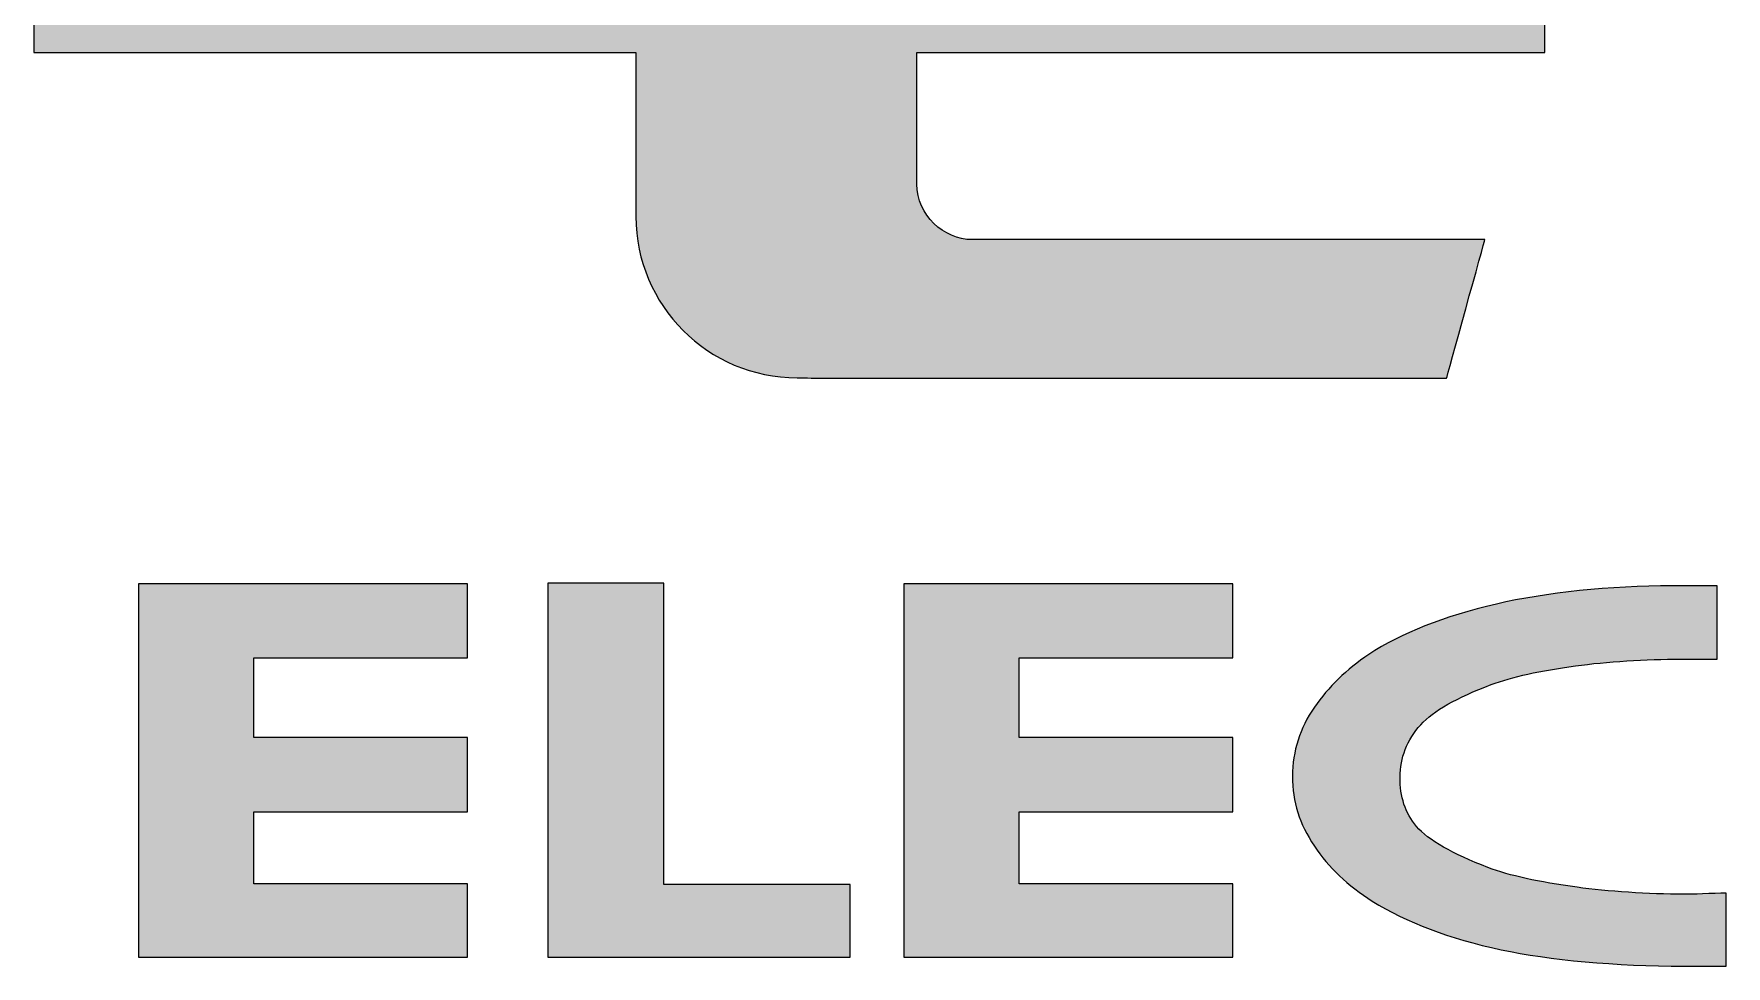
# Model space of a CAD drawing. Header units: millimetres. Extents: x 189 to 1029, y 82 to 676.
# Drawn here: x 970 to 978.25, y 119.86 to 124.4 of the extents above; entities that cross this region are included whole.
import ezdxf
from ezdxf.enums import TextEntityAlignment as Align

# ---------------------------------------------------------------- set-up
doc = ezdxf.new("R2010")
doc.units = ezdxf.units.MM
doc.header["$LTSCALE"] = 2
doc.layers.add('1粗实线', color=7, linetype='Continuous', lineweight=35)
doc.layers.add('5标注层', color=3, linetype='Continuous', lineweight=18)
doc.layers.add('6文本', color=2, linetype='Continuous')
doc.layers.add('图框层', color=7, linetype='Continuous')
doc.styles.add('文字', font='isocp.shx', dxfattribs={"bigfont": 'gbcbig.shx'})

# ---------------------------------------------------------------- blocks, each defined once
blk = doc.blocks.new('LOGO')
at = {"layer": '6文本'}
h = blk.add_hatch(color=2, dxfattribs=at)
h.dxf.hatch_style = 1
edge = h.paths.add_edge_path()
edge.add_spline(control_points=[(-20.662, 17.0658), (-20.6618, 17.4629), (-20.6615, 17.8604), (-20.6615, 17.8624), (-20.6615, 17.8624), (-20.6615, 18.0611), (-20.8158, 18.2236), (-21.0115, 18.236)], knot_values=[0.022727, 0.022727, 0.022727, 0.022727, 0.045455, 0.045455, 0.045455, 0.045455, 0.090909, 0.090909, 0.090909, 0.090909], degree=3, periodic=0)
edge.add_spline(control_points=[(-21.0115, 18.236), (-21.0115, 18.236), (-21.0152, 18.2366), (-21.0215, 18.2366), (-21.0261, 18.2366)], knot_values=[0.090909, 0.090909, 0.090909, 0.090909, 0.090909, 0.136364, 0.136364, 0.136364, 0.136364], degree=3, periodic=0)
edge.add_spline(control_points=[(-21.0261, 18.2366), (-21.0261, 18.2366), (-21.0293, 18.2366), (-21.0335, 18.2372), (-21.0364, 18.2372)], knot_values=[0.136364, 0.136364, 0.136364, 0.136364, 0.136364, 0.181818, 0.181818, 0.181818, 0.181818], degree=3, periodic=0)
edge.add_spline(control_points=[(-21.0384, 18.2372), (-21.0384, 18.2372), (-21.3948, 18.2372), (-22.1934, 18.2372), (-22.1934, 18.2372)], knot_values=[0.227273, 0.227273, 0.227273, 0.227273, 0.227273, 0.272727, 0.272727, 0.272727, 0.272727], degree=3, periodic=0)
edge.add_spline(control_points=[(-22.1934, 18.2372), (-22.1934, 18.2372), (-22.1934, 18.2372), (-22.1934, 18.5881), (-22.1934, 18.5881)], knot_values=[0.272727, 0.272727, 0.272727, 0.272727, 0.272727, 0.318182, 0.318182, 0.318182, 0.318182], degree=3, periodic=0)
edge.add_spline(control_points=[(-22.1934, 18.5881), (-22.1934, 18.5881), (-22.1934, 18.5881), (-22.8809, 18.5881), (-22.8809, 18.5881)], knot_values=[0.318182, 0.318182, 0.318182, 0.318182, 0.318182, 0.363636, 0.363636, 0.363636, 0.363636], degree=3, periodic=0)
edge.add_spline(control_points=[(-22.8809, 18.5881), (-22.8809, 18.5881), (-22.8809, 18.5881), (-22.8809, 18.2372), (-22.8809, 18.2372)], knot_values=[0.363636, 0.363636, 0.363636, 0.363636, 0.363636, 0.409091, 0.409091, 0.409091, 0.409091], degree=3, periodic=0)
edge.add_spline(control_points=[(-22.8809, 18.2372), (-22.8809, 18.2372), (-22.8809, 18.2372), (-24.3469, 18.2372), (-24.3469, 18.2372)], knot_values=[0.409091, 0.409091, 0.409091, 0.409091, 0.409091, 0.454545, 0.454545, 0.454545, 0.454545], degree=3, periodic=0)
edge.add_spline(control_points=[(-24.3469, 18.2372), (-24.3469, 18.2372), (-24.3469, 18.2372), (-24.3469, 16.2722), (-24.3469, 16.2722)], knot_values=[0.454545, 0.454545, 0.454545, 0.454545, 0.454545, 0.5, 0.5, 0.5, 0.5], degree=3, periodic=0)
edge.add_spline(control_points=[(-24.3469, 16.2722), (-24.3469, 16.2722), (-24.3469, 16.2722), (-22.8789, 16.2722), (-22.8789, 16.2722)], knot_values=[0.5, 0.5, 0.5, 0.5, 0.5, 0.545455, 0.545455, 0.545455, 0.545455], degree=3, periodic=0)
edge.add_spline(control_points=[(-22.8789, 16.2722), (-22.8789, 16.2722), (-22.8789, 16.2722), (-22.8789, 15.8725), (-22.8789, 15.8725)], knot_values=[0.545455, 0.545455, 0.545455, 0.545455, 0.545455, 0.590909, 0.590909, 0.590909, 0.590909], degree=3, periodic=0)
edge.add_spline(control_points=[(-22.8789, 15.8718), (-22.8789, 15.8718), (-22.8785, 15.6553), (-22.7027, 15.4793), (-22.4858, 15.4787)], knot_values=[0.636364, 0.636364, 0.636364, 0.636364, 0.636364, 0.681818, 0.681818, 0.681818, 0.681818], degree=3, periodic=0)
edge.add_spline(control_points=[(-22.4858, 15.4787), (-22.4858, 15.4787), (-22.4858, 15.4787), (-22.4347, 15.478), (-22.4347, 15.478)], knot_values=[0.681818, 0.681818, 0.681818, 0.681818, 0.681818, 0.727273, 0.727273, 0.727273, 0.727273], degree=3, periodic=0)
edge.add_spline(control_points=[(-22.4347, 15.478), (-22.4347, 15.478), (-22.4347, 15.478), (-20.9015, 15.478), (-20.9015, 15.478)], knot_values=[0.727273, 0.727273, 0.727273, 0.727273, 0.727273, 0.772727, 0.772727, 0.772727, 0.772727], degree=3, periodic=0)
edge.add_spline(control_points=[(-20.9015, 15.478), (-20.9015, 15.478), (-20.9015, 15.478), (-20.8083, 15.8158), (-20.8083, 15.8158)], knot_values=[0.772727, 0.772727, 0.772727, 0.772727, 0.772727, 0.818182, 0.818182, 0.818182, 0.818182], degree=3, periodic=0)
edge.add_spline(control_points=[(-20.8083, 15.8158), (-20.8083, 15.8158), (-20.8083, 15.8158), (-22.059, 15.8158), (-22.059, 15.8158)], knot_values=[0.818182, 0.818182, 0.818182, 0.818182, 0.818182, 0.863636, 0.863636, 0.863636, 0.863636], degree=3, periodic=0)
edge.add_spline(control_points=[(-22.059, 15.8158), (-22.059, 15.8158), (-22.1275, 15.8158), (-22.1934, 15.8758), (-22.1934, 15.9508), (-22.1934, 15.9508), (-22.1934, 16.0297), (-22.1934, 16.2195), (-22.1934, 16.2722)], knot_values=[0.863636, 0.863636, 0.863636, 0.863636, 0.863636, 0.909091, 0.909091, 0.909091, 0.909091, 0.954545, 0.954545, 0.954545, 0.954545], degree=3, periodic=0)
edge.add_spline(control_points=[(-22.1934, 16.2722), (-22.1934, 16.2722), (-22.1934, 16.2722), (-20.6624, 16.2722), (-20.6624, 16.2722)], knot_values=[0.954545, 0.954545, 0.954545, 0.954545, 0.954545, 1, 1, 1, 1], degree=3, periodic=0)
edge.add_spline(control_points=[(-20.6624, 16.2722), (-20.6624, 16.2722), (-20.6622, 16.6688), (-20.662, 17.0658)], knot_values=[0, 0, 0, 0, 0.022727, 0.022727, 0.022727, 0.022727], degree=3, periodic=0)
edge = h.paths.add_edge_path(flags=16)
edge.add_spline(control_points=[(-22.1934, 17.4377), (-22.1934, 17.4377), (-22.1934, 17.8949), (-22.1934, 17.8949)], knot_values=[0.800002, 0.800002, 0.800002, 0.800002, 0.999998, 0.999998, 0.999998, 0.999998], degree=3, periodic=0)
edge.add_spline(control_points=[(-22.1934, 17.8949), (-22.1934, 17.8949), (-21.2211, 17.8961), (-21.2211, 17.8961)], knot_values=[0.200002, 0.200002, 0.200002, 0.200002, 0.399998, 0.399998, 0.399998, 0.399998], degree=3, periodic=0)
edge.add_spline(control_points=[(-21.2211, 17.8961), (-21.2211, 17.8961), (-21.2211, 17.4377), (-21.2211, 17.4377)], knot_values=[0.400002, 0.400002, 0.400002, 0.400002, 0.599998, 0.599998, 0.599998, 0.599998], degree=3, periodic=0)
edge.add_spline(control_points=[(-21.2211, 17.4377), (-21.2211, 17.4377), (-22.1934, 17.4377), (-22.1934, 17.4377)], knot_values=[0.600002, 0.600002, 0.600002, 0.600002, 0.799998, 0.799998, 0.799998, 0.799998], degree=3, periodic=0)
edge = h.paths.add_edge_path(flags=16)
edge.add_spline(control_points=[(-22.8792, 17.8956), (-22.8792, 17.8955), (-22.8785, 17.437), (-22.8785, 17.437)], knot_values=[0.600002, 0.600002, 0.600002, 0.600002, 0.799998, 0.799998, 0.799998, 0.799998], degree=3, periodic=0)
edge.add_spline(control_points=[(-22.8785, 17.437), (-22.8785, 17.437), (-23.7864, 17.437), (-23.7864, 17.437)], knot_values=[0.800002, 0.800002, 0.800002, 0.800002, 0.999998, 0.999998, 0.999998, 0.999998], degree=3, periodic=0)
edge.add_spline(control_points=[(-23.7864, 17.437), (-23.7864, 17.437), (-23.7864, 17.8955), (-23.7864, 17.8956)], knot_values=[0.200002, 0.200002, 0.200002, 0.200002, 0.399998, 0.399998, 0.399998, 0.399998], degree=3, periodic=0)
edge.add_spline(control_points=[(-23.7864, 17.8956), (-23.7864, 17.8956), (-22.8792, 17.8956), (-22.8792, 17.8956)], knot_values=[0.400002, 0.400002, 0.400002, 0.400002, 0.599998, 0.599998, 0.599998, 0.599998], degree=3, periodic=0)
edge = h.paths.add_edge_path(flags=16)
edge.add_spline(control_points=[(-22.1934, 17.092), (-22.1934, 17.092), (-21.2183, 17.0933), (-21.2183, 17.0933)], knot_values=[0.400002, 0.400002, 0.400002, 0.400002, 0.599998, 0.599998, 0.599998, 0.599998], degree=3, periodic=0)
edge.add_spline(control_points=[(-21.2183, 17.0933), (-21.2183, 17.0933), (-21.2183, 16.6115), (-21.2183, 16.6115)], knot_values=[0.600002, 0.600002, 0.600002, 0.600002, 0.799998, 0.799998, 0.799998, 0.799998], degree=3, periodic=0)
edge.add_spline(control_points=[(-21.2183, 16.6115), (-21.2183, 16.6115), (-22.1934, 16.6115), (-22.1934, 16.6115)], knot_values=[0.800002, 0.800002, 0.800002, 0.800002, 0.999998, 0.999998, 0.999998, 0.999998], degree=3, periodic=0)
edge.add_spline(control_points=[(-22.1934, 16.6115), (-22.1934, 16.6115), (-22.1934, 17.092), (-22.1934, 17.092)], knot_values=[0.200002, 0.200002, 0.200002, 0.200002, 0.399998, 0.399998, 0.399998, 0.399998], degree=3, periodic=0)
edge = h.paths.add_edge_path(flags=16)
edge.add_spline(control_points=[(-22.8792, 17.0933), (-22.8792, 17.0933), (-22.8785, 16.6115), (-22.8785, 16.6115)], knot_values=[0.600002, 0.600002, 0.600002, 0.600002, 0.799998, 0.799998, 0.799998, 0.799998], degree=3, periodic=0)
edge.add_spline(control_points=[(-22.8785, 16.6115), (-22.8785, 16.6115), (-23.7864, 16.6115), (-23.7864, 16.6115)], knot_values=[0.800002, 0.800002, 0.800002, 0.800002, 0.999998, 0.999998, 0.999998, 0.999998], degree=3, periodic=0)
edge.add_spline(control_points=[(-23.7864, 16.6115), (-23.7864, 16.6115), (-23.7864, 17.0927), (-23.7864, 17.0927)], knot_values=[0.200002, 0.200002, 0.200002, 0.200002, 0.399998, 0.399998, 0.399998, 0.399998], degree=3, periodic=0)
edge.add_spline(control_points=[(-23.7864, 17.0927), (-23.7864, 17.0927), (-22.8792, 17.0933), (-22.8792, 17.0933)], knot_values=[0.400002, 0.400002, 0.400002, 0.400002, 0.599998, 0.599998, 0.599998, 0.599998], degree=3, periodic=0)
h = blk.add_hatch(color=2, dxfattribs=at)
h.dxf.hatch_style = 1
edge = h.paths.add_edge_path()
edge.add_spline(control_points=[(-24.0916, 14.9764), (-24.0916, 14.9764), (-24.0916, 14.9764), (-24.0916, 14.0655), (-24.0916, 14.0655)], knot_values=[0.230769, 0.230769, 0.230769, 0.230769, 0.230769, 0.307692, 0.307692, 0.307692, 0.307692], degree=3, periodic=0)
edge.add_spline(control_points=[(-24.0916, 14.0655), (-24.0916, 14.0655), (-24.0916, 14.0655), (-23.2892, 14.0655), (-23.2892, 14.0655)], knot_values=[0.307692, 0.307692, 0.307692, 0.307692, 0.307692, 0.384615, 0.384615, 0.384615, 0.384615], degree=3, periodic=0)
edge.add_spline(control_points=[(-23.2892, 14.0655), (-23.2892, 14.0655), (-23.2892, 14.0655), (-23.2892, 14.2447), (-23.2892, 14.2447)], knot_values=[0.384615, 0.384615, 0.384615, 0.384615, 0.384615, 0.461538, 0.461538, 0.461538, 0.461538], degree=3, periodic=0)
edge.add_spline(control_points=[(-23.2892, 14.2447), (-23.2892, 14.2447), (-23.2892, 14.2447), (-23.7757, 14.2447), (-23.8104, 14.2447)], knot_values=[0.461538, 0.461538, 0.461538, 0.461538, 0.461538, 0.538462, 0.538462, 0.538462, 0.538462], degree=3, periodic=0)
edge.add_spline(control_points=[(-23.8104, 14.2447), (-23.8104, 14.2447), (-23.8104, 14.2675), (-23.8104, 14.3973), (-23.8104, 14.4201)], knot_values=[0.538462, 0.538462, 0.538462, 0.538462, 0.538462, 0.615385, 0.615385, 0.615385, 0.615385], degree=3, periodic=0)
edge.add_spline(control_points=[(-23.8104, 14.4201), (-23.8104, 14.4201), (-23.7757, 14.4201), (-23.2892, 14.4201), (-23.2892, 14.4201)], knot_values=[0.615385, 0.615385, 0.615385, 0.615385, 0.615385, 0.692308, 0.692308, 0.692308, 0.692308], degree=3, periodic=0)
edge.add_spline(control_points=[(-23.2892, 14.4201), (-23.2892, 14.4201), (-23.2892, 14.4201), (-23.2892, 14.6013), (-23.2892, 14.6013)], knot_values=[0.692308, 0.692308, 0.692308, 0.692308, 0.692308, 0.769231, 0.769231, 0.769231, 0.769231], degree=3, periodic=0)
edge.add_spline(control_points=[(-23.2892, 14.6013), (-23.2892, 14.6013), (-23.2892, 14.6013), (-23.7757, 14.6013), (-23.8104, 14.6013)], knot_values=[0.769231, 0.769231, 0.769231, 0.769231, 0.769231, 0.846154, 0.846154, 0.846154, 0.846154], degree=3, periodic=0)
edge.add_spline(control_points=[(-23.8104, 14.6013), (-23.8104, 14.6013), (-23.8104, 14.6242), (-23.8104, 14.7728), (-23.8104, 14.7957)], knot_values=[0.846154, 0.846154, 0.846154, 0.846154, 0.846154, 0.923077, 0.923077, 0.923077, 0.923077], degree=3, periodic=0)
edge.add_spline(control_points=[(-23.8104, 14.7957), (-23.8104, 14.7957), (-23.7757, 14.7957), (-23.2892, 14.7957), (-23.2892, 14.7957)], knot_values=[0.923077, 0.923077, 0.923077, 0.923077, 0.923077, 1, 1, 1, 1], degree=3, periodic=0)
edge.add_spline(control_points=[(-23.2892, 14.7957), (-23.2892, 14.7957), (-23.2892, 14.9764), (-23.2892, 14.9764)], knot_values=[0, 0, 0, 0, 0.076923, 0.076923, 0.076923, 0.076923], degree=3, periodic=0)
edge.add_spline(control_points=[(-23.2892, 14.9764), (-23.2892, 14.9764), (-23.2892, 14.9764), (-23.3081, 14.9764), (-23.3081, 14.9764)], knot_values=[0.076923, 0.076923, 0.076923, 0.076923, 0.076923, 0.153846, 0.153846, 0.153846, 0.153846], degree=3, periodic=0)
edge.add_spline(control_points=[(-23.3081, 14.9764), (-23.3081, 14.9764), (-23.3081, 14.9764), (-24.0916, 14.9764), (-24.0916, 14.9764)], knot_values=[0.153846, 0.153846, 0.153846, 0.153846, 0.153846, 0.230769, 0.230769, 0.230769, 0.230769], degree=3, periodic=0)
h = blk.add_hatch(color=2, dxfattribs=at)
h.dxf.hatch_style = 1
edge = h.paths.add_edge_path()
edge.add_spline(control_points=[(-23.0933, 14.0655), (-23.0933, 14.0655), (-23.0933, 14.0655), (-22.3564, 14.0655), (-22.3564, 14.0655)], knot_values=[0.571429, 0.571429, 0.571429, 0.571429, 0.571429, 0.714286, 0.714286, 0.714286, 0.714286], degree=3, periodic=0)
edge.add_spline(control_points=[(-22.3564, 14.0655), (-22.3564, 14.0655), (-22.3564, 14.0655), (-22.3564, 14.2428), (-22.3564, 14.2428)], knot_values=[0.714286, 0.714286, 0.714286, 0.714286, 0.714286, 0.857143, 0.857143, 0.857143, 0.857143], degree=3, periodic=0)
edge.add_spline(control_points=[(-22.3564, 14.2428), (-22.3564, 14.2428), (-22.3564, 14.2428), (-22.777, 14.2428), (-22.8108, 14.2428)], knot_values=[0.857143, 0.857143, 0.857143, 0.857143, 0.857143, 1, 1, 1, 1], degree=3, periodic=0)
edge.add_spline(control_points=[(-22.8108, 14.2428), (-22.8108, 14.2702), (-22.8108, 14.9778), (-22.8108, 14.9778)], knot_values=[0, 0, 0, 0, 0.142857, 0.142857, 0.142857, 0.142857], degree=3, periodic=0)
edge.add_spline(control_points=[(-22.8108, 14.9778), (-22.8108, 14.9778), (-22.8108, 14.9778), (-22.8289, 14.9778), (-22.8289, 14.9778)], knot_values=[0.142857, 0.142857, 0.142857, 0.142857, 0.142857, 0.285714, 0.285714, 0.285714, 0.285714], degree=3, periodic=0)
edge.add_spline(control_points=[(-22.8289, 14.9778), (-22.8289, 14.9778), (-22.8289, 14.9778), (-23.0933, 14.9778), (-23.0933, 14.9778)], knot_values=[0.285714, 0.285714, 0.285714, 0.285714, 0.285714, 0.428571, 0.428571, 0.428571, 0.428571], degree=3, periodic=0)
edge.add_spline(control_points=[(-23.0933, 14.9778), (-23.0933, 14.9778), (-23.0933, 14.9778), (-23.0933, 14.0655), (-23.0933, 14.0655)], knot_values=[0.428571, 0.428571, 0.428571, 0.428571, 0.428571, 0.571429, 0.571429, 0.571429, 0.571429], degree=3, periodic=0)
h = blk.add_hatch(color=2, dxfattribs=at)
h.dxf.hatch_style = 1
edge = h.paths.add_edge_path()
edge.add_spline(control_points=[(-22.2253, 14.9764), (-22.2253, 14.9764), (-22.2253, 14.9764), (-22.2253, 14.0655), (-22.2253, 14.0655)], knot_values=[0.230769, 0.230769, 0.230769, 0.230769, 0.230769, 0.307692, 0.307692, 0.307692, 0.307692], degree=3, periodic=0)
edge.add_spline(control_points=[(-22.2253, 14.0655), (-22.2253, 14.0655), (-22.2253, 14.0655), (-21.4232, 14.0655), (-21.4232, 14.0655)], knot_values=[0.307692, 0.307692, 0.307692, 0.307692, 0.307692, 0.384615, 0.384615, 0.384615, 0.384615], degree=3, periodic=0)
edge.add_spline(control_points=[(-21.4232, 14.0655), (-21.4232, 14.0655), (-21.4232, 14.0655), (-21.4232, 14.2447), (-21.4232, 14.2447)], knot_values=[0.384615, 0.384615, 0.384615, 0.384615, 0.384615, 0.461538, 0.461538, 0.461538, 0.461538], degree=3, periodic=0)
edge.add_spline(control_points=[(-21.4232, 14.2447), (-21.4232, 14.2447), (-21.4232, 14.2447), (-21.9097, 14.2447), (-21.944, 14.2447)], knot_values=[0.461538, 0.461538, 0.461538, 0.461538, 0.461538, 0.538462, 0.538462, 0.538462, 0.538462], degree=3, periodic=0)
edge.add_spline(control_points=[(-21.944, 14.2447), (-21.944, 14.2447), (-21.944, 14.2675), (-21.944, 14.3973), (-21.944, 14.4201)], knot_values=[0.538462, 0.538462, 0.538462, 0.538462, 0.538462, 0.615385, 0.615385, 0.615385, 0.615385], degree=3, periodic=0)
edge.add_spline(control_points=[(-21.944, 14.4201), (-21.944, 14.4201), (-21.9097, 14.4201), (-21.4232, 14.4201), (-21.4232, 14.4201)], knot_values=[0.615385, 0.615385, 0.615385, 0.615385, 0.615385, 0.692308, 0.692308, 0.692308, 0.692308], degree=3, periodic=0)
edge.add_spline(control_points=[(-21.4232, 14.4201), (-21.4232, 14.4201), (-21.4232, 14.4201), (-21.4232, 14.6013), (-21.4232, 14.6013)], knot_values=[0.692308, 0.692308, 0.692308, 0.692308, 0.692308, 0.769231, 0.769231, 0.769231, 0.769231], degree=3, periodic=0)
edge.add_spline(control_points=[(-21.4232, 14.6013), (-21.4232, 14.6013), (-21.4232, 14.6013), (-21.9097, 14.6013), (-21.944, 14.6013)], knot_values=[0.769231, 0.769231, 0.769231, 0.769231, 0.769231, 0.846154, 0.846154, 0.846154, 0.846154], degree=3, periodic=0)
edge.add_spline(control_points=[(-21.944, 14.6013), (-21.944, 14.6013), (-21.944, 14.6242), (-21.944, 14.7728), (-21.944, 14.7957)], knot_values=[0.846154, 0.846154, 0.846154, 0.846154, 0.846154, 0.923077, 0.923077, 0.923077, 0.923077], degree=3, periodic=0)
edge.add_spline(control_points=[(-21.944, 14.7957), (-21.944, 14.7957), (-21.9097, 14.7957), (-21.4232, 14.7957), (-21.4232, 14.7957)], knot_values=[0.923077, 0.923077, 0.923077, 0.923077, 0.923077, 1, 1, 1, 1], degree=3, periodic=0)
edge.add_spline(control_points=[(-21.4232, 14.7957), (-21.4232, 14.7957), (-21.4232, 14.9764), (-21.4232, 14.9764)], knot_values=[0, 0, 0, 0, 0.076923, 0.076923, 0.076923, 0.076923], degree=3, periodic=0)
edge.add_spline(control_points=[(-21.4232, 14.9764), (-21.4232, 14.9764), (-21.4232, 14.9764), (-21.4418, 14.9764), (-21.4418, 14.9764)], knot_values=[0.076923, 0.076923, 0.076923, 0.076923, 0.076923, 0.153846, 0.153846, 0.153846, 0.153846], degree=3, periodic=0)
edge.add_spline(control_points=[(-21.4418, 14.9764), (-21.4418, 14.9764), (-21.4418, 14.9764), (-22.2253, 14.9764), (-22.2253, 14.9764)], knot_values=[0.153846, 0.153846, 0.153846, 0.153846, 0.153846, 0.230769, 0.230769, 0.230769, 0.230769], degree=3, periodic=0)
h = blk.add_hatch(color=2, dxfattribs=at)
h.dxf.hatch_style = 1
edge = h.paths.add_edge_path()
edge.add_spline(control_points=[(-21.0152, 14.5048), (-21.0152, 14.5048), (-21.0152, 14.5519), (-20.9981, 14.5956), (-20.9646, 14.6327)], knot_values=[0.208333, 0.208333, 0.208333, 0.208333, 0.208333, 0.25, 0.25, 0.25, 0.25], degree=3, periodic=0)
edge.add_spline(control_points=[(-20.9646, 14.6327), (-20.9646, 14.6327), (-20.9337, 14.6667), (-20.8776, 14.6987), (-20.7927, 14.7306)], knot_values=[0.25, 0.25, 0.25, 0.25, 0.25, 0.291667, 0.291667, 0.291667, 0.291667], degree=3, periodic=0)
edge.add_spline(control_points=[(-20.7927, 14.7306), (-20.7927, 14.7306), (-20.7424, 14.7496), (-20.673, 14.7644), (-20.5874, 14.7762)], knot_values=[0.291667, 0.291667, 0.291667, 0.291667, 0.291667, 0.333333, 0.333333, 0.333333, 0.333333], degree=3, periodic=0)
edge.add_spline(control_points=[(-20.5874, 14.7762), (-20.5874, 14.7762), (-20.5122, 14.7867), (-20.4141, 14.7925), (-20.3316, 14.7925)], knot_values=[0.333333, 0.333333, 0.333333, 0.333333, 0.333333, 0.375, 0.375, 0.375, 0.375], degree=3, periodic=0)
edge.add_spline(control_points=[(-20.3316, 14.7925), (-20.3316, 14.7925), (-20.3316, 14.7925), (-20.2418, 14.7925), (-20.2418, 14.7925)], knot_values=[0.375, 0.375, 0.375, 0.375, 0.375, 0.416667, 0.416667, 0.416667, 0.416667], degree=3, periodic=0)
edge.add_spline(control_points=[(-20.2418, 14.7925), (-20.2418, 14.7925), (-20.2418, 14.7925), (-20.2422, 14.9713), (-20.2422, 14.9713)], knot_values=[0.416667, 0.416667, 0.416667, 0.416667, 0.416667, 0.458333, 0.458333, 0.458333, 0.458333], degree=3, periodic=0)
edge.add_spline(control_points=[(-20.2422, 14.9713), (-20.2422, 14.9713), (-20.2422, 14.9713), (-20.2994, 14.9713), (-20.2994, 14.9713)], knot_values=[0.458333, 0.458333, 0.458333, 0.458333, 0.458333, 0.5, 0.5, 0.5, 0.5], degree=3, periodic=0)
edge.add_spline(control_points=[(-20.2994, 14.9713), (-20.2994, 14.9713), (-20.2994, 14.9713), (-20.3514, 14.9713), (-20.3514, 14.9713)], knot_values=[0.5, 0.5, 0.5, 0.5, 0.5, 0.541667, 0.541667, 0.541667, 0.541667], degree=3, periodic=0)
edge.add_spline(control_points=[(-20.3514, 14.9713), (-20.3514, 14.9713), (-20.5032, 14.9713), (-20.6591, 14.955), (-20.7803, 14.9269)], knot_values=[0.541667, 0.541667, 0.541667, 0.541667, 0.541667, 0.583333, 0.583333, 0.583333, 0.583333], degree=3, periodic=0)
edge.add_spline(control_points=[(-20.7803, 14.9269), (-20.7803, 14.9269), (-20.9086, 14.8968), (-21.0129, 14.8558), (-21.0913, 14.8042)], knot_values=[0.583333, 0.583333, 0.583333, 0.583333, 0.583333, 0.625, 0.625, 0.625, 0.625], degree=3, periodic=0)
edge.add_spline(control_points=[(-21.0913, 14.8042), (-21.0913, 14.8042), (-21.1457, 14.7677), (-21.1902, 14.7247), (-21.224, 14.6751)], knot_values=[0.625, 0.625, 0.625, 0.625, 0.625, 0.666667, 0.666667, 0.666667, 0.666667], degree=3, periodic=0)
edge.add_spline(control_points=[(-21.224, 14.6751), (-21.224, 14.6751), (-21.2595, 14.6242), (-21.2773, 14.5681), (-21.2773, 14.5076), (-21.2773, 14.5076), (-21.2773, 14.443), (-21.2615, 14.3921), (-21.224, 14.3366)], knot_values=[0.666667, 0.666667, 0.666667, 0.666667, 0.666667, 0.708333, 0.708333, 0.708333, 0.708333, 0.75, 0.75, 0.75, 0.75], degree=3, periodic=0)
edge.add_spline(control_points=[(-21.224, 14.3366), (-21.224, 14.3366), (-21.1897, 14.2851), (-21.1423, 14.2401), (-21.083, 14.2024)], knot_values=[0.75, 0.75, 0.75, 0.75, 0.75, 0.791667, 0.791667, 0.791667, 0.791667], degree=3, periodic=0)
edge.add_spline(control_points=[(-21.083, 14.2024), (-21.083, 14.2024), (-20.9997, 14.1508), (-20.895, 14.111), (-20.7684, 14.0837)], knot_values=[0.791667, 0.791667, 0.791667, 0.791667, 0.791667, 0.833333, 0.833333, 0.833333, 0.833333], degree=3, periodic=0)
edge.add_spline(control_points=[(-20.7684, 14.0837), (-20.7684, 14.0837), (-20.6509, 14.0589), (-20.4884, 14.0438), (-20.3234, 14.0438)], knot_values=[0.833333, 0.833333, 0.833333, 0.833333, 0.833333, 0.875, 0.875, 0.875, 0.875], degree=3, periodic=0)
edge.add_spline(control_points=[(-20.3234, 14.0438), (-20.3234, 14.0438), (-20.3234, 14.0438), (-20.2199, 14.0438), (-20.2199, 14.0438)], knot_values=[0.875, 0.875, 0.875, 0.875, 0.875, 0.916667, 0.916667, 0.916667, 0.916667], degree=3, periodic=0)
edge.add_spline(control_points=[(-20.2199, 14.0438), (-20.2199, 14.0438), (-20.2199, 14.0438), (-20.2199, 14.222), (-20.2199, 14.222)], knot_values=[0.916667, 0.916667, 0.916667, 0.916667, 0.916667, 0.958333, 0.958333, 0.958333, 0.958333], degree=3, periodic=0)
edge.add_spline(control_points=[(-20.2199, 14.222), (-20.2199, 14.222), (-20.2199, 14.222), (-20.304, 14.2193), (-20.304, 14.2193)], knot_values=[0.958333, 0.958333, 0.958333, 0.958333, 0.958333, 1, 1, 1, 1], degree=3, periodic=0)
edge.add_spline(control_points=[(-20.304, 14.2193), (-20.304, 14.2193), (-20.3226, 14.2193), (-20.3226, 14.2193)], knot_values=[0, 0, 0, 0, 0.041667, 0.041667, 0.041667, 0.041667], degree=3, periodic=0)
edge.add_spline(control_points=[(-20.3226, 14.2193), (-20.3226, 14.2193), (-20.4093, 14.2193), (-20.5098, 14.2259), (-20.5831, 14.2362)], knot_values=[0.041667, 0.041667, 0.041667, 0.041667, 0.041667, 0.083333, 0.083333, 0.083333, 0.083333], degree=3, periodic=0)
edge.add_spline(control_points=[(-20.5831, 14.2362), (-20.5831, 14.2362), (-20.6785, 14.2492), (-20.7469, 14.2642), (-20.801, 14.2844)], knot_values=[0.083333, 0.083333, 0.083333, 0.083333, 0.083333, 0.125, 0.125, 0.125, 0.125], degree=3, periodic=0)
edge.add_spline(control_points=[(-20.801, 14.2844), (-20.801, 14.2844), (-20.8867, 14.3172), (-20.9465, 14.3517), (-20.975, 14.3842)], knot_values=[0.125, 0.125, 0.125, 0.125, 0.125, 0.166667, 0.166667, 0.166667, 0.166667], degree=3, periodic=0)
edge.add_spline(control_points=[(-20.975, 14.3842), (-20.975, 14.3842), (-21.0029, 14.4189), (-21.0152, 14.456), (-21.0152, 14.5048)], knot_values=[0.166667, 0.166667, 0.166667, 0.166667, 0.166667, 0.208333, 0.208333, 0.208333, 0.208333], degree=3, periodic=0)
at = {"layer": '6文本', "color": 250}
for points, knots in [([(-24.3469, 18.2372), (-24.3469, 18.2372), (-24.3469, 18.2372), (-24.3469, 16.2722), (-24.3469, 16.2722)], [0.45454545, 0.45454545, 0.45454545, 0.45454545, 0.45454546, 0.5, 0.5, 0.5, 0.5]), ([(-20.6624, 16.2722), (-20.6624, 16.2722), (-20.6615, 17.8585), (-20.6615, 17.8624), (-20.6615, 17.8624), (-20.6615, 18.0611), (-20.8158, 18.2236), (-21.0115, 18.236)], [0, 0, 0, 0, 0.04545455, 0.04545455, 0.04545455, 0.04545456, 0.09090909, 0.09090909, 0.09090909, 0.09090909]), ([(-24.3469, 16.2722), (-24.3469, 16.2722), (-24.3469, 16.2722), (-22.8789, 16.2722), (-22.8789, 16.2722)], [0.5, 0.5, 0.5, 0.5, 0.50000001, 0.54545455, 0.54545455, 0.54545455, 0.54545455]), ([(-22.8789, 16.2722), (-22.8789, 16.2722), (-22.8789, 16.2722), (-22.8789, 15.8725), (-22.8789, 15.8725)], [0.54545455, 0.54545455, 0.54545455, 0.54545455, 0.54545456, 0.59090909, 0.59090909, 0.59090909, 0.59090909]), ([(-22.059, 15.8158), (-22.059, 15.8158), (-22.1275, 15.8158), (-22.1934, 15.8758), (-22.1934, 15.9508), (-22.1934, 15.9508), (-22.1934, 16.0297), (-22.1934, 16.2195), (-22.1934, 16.2722)], [0.86363636, 0.86363636, 0.86363636, 0.86363636, 0.86363637, 0.90909091, 0.90909091, 0.90909091, 0.90909092, 0.95454545, 0.95454545, 0.95454545, 0.95454545]), ([(-22.1934, 16.2722), (-22.1934, 16.2722), (-22.1934, 16.2722), (-20.6624, 16.2722), (-20.6624, 16.2722)], [0.95454545, 0.95454545, 0.95454545, 0.95454545, 0.95454546, 1, 1, 1, 1]), ([(-22.8789, 15.8725), (-22.8789, 15.8725), (-22.8789, 15.8725), (-22.8789, 15.8718), (-22.8789, 15.8718)], [0.59090909, 0.59090909, 0.59090909, 0.59090909, 0.5909091, 0.63636364, 0.63636364, 0.63636364, 0.63636364]), ([(-22.8789, 15.8718), (-22.8789, 15.8718), (-22.8785, 15.6553), (-22.7027, 15.4793), (-22.4858, 15.4787)], [0.63636364, 0.63636364, 0.63636364, 0.63636364, 0.63636365, 0.68181818, 0.68181818, 0.68181818, 0.68181818]), ([(-20.8083, 15.8158), (-20.8083, 15.8158), (-20.8083, 15.8158), (-22.059, 15.8158), (-22.059, 15.8158)], [0.81818182, 0.81818182, 0.81818182, 0.81818182, 0.81818183, 0.86363636, 0.86363636, 0.86363636, 0.86363636]), ([(-20.9015, 15.478), (-20.9015, 15.478), (-20.9015, 15.478), (-20.8083, 15.8158), (-20.8083, 15.8158)], [0.77272727, 0.77272727, 0.77272727, 0.77272727, 0.77272728, 0.81818182, 0.81818182, 0.81818182, 0.81818182]), ([(-22.4858, 15.4787), (-22.4858, 15.4787), (-22.4858, 15.4787), (-22.4347, 15.478), (-22.4347, 15.478)], [0.68181818, 0.68181818, 0.68181818, 0.68181818, 0.68181819, 0.72727273, 0.72727273, 0.72727273, 0.72727273]), ([(-22.4347, 15.478), (-22.4347, 15.478), (-22.4347, 15.478), (-20.9015, 15.478), (-20.9015, 15.478)], [0.72727273, 0.72727273, 0.72727273, 0.72727273, 0.72727274, 0.77272727, 0.77272727, 0.77272727, 0.77272727]), ([(-23.3081, 14.9764), (-23.3081, 14.9764), (-23.3081, 14.9764), (-24.0916, 14.9764), (-24.0916, 14.9764)], [0.15384615, 0.15384615, 0.15384615, 0.15384615, 0.15384616, 0.23076923, 0.23076923, 0.23076923, 0.23076923]), ([(-24.0916, 14.9764), (-24.0916, 14.9764), (-24.0916, 14.9764), (-24.0916, 14.0655), (-24.0916, 14.0655)], [0.23076923, 0.23076923, 0.23076923, 0.23076923, 0.23076924, 0.30769231, 0.30769231, 0.30769231, 0.30769231]), ([(-23.2892, 14.9764), (-23.2892, 14.9764), (-23.2892, 14.9764), (-23.3081, 14.9764), (-23.3081, 14.9764)], [0.07692308, 0.07692308, 0.07692308, 0.07692308, 0.07692309, 0.15384615, 0.15384615, 0.15384615, 0.15384615]), ([(-22.8289, 14.9778), (-22.8289, 14.9778), (-22.8289, 14.9778), (-23.0933, 14.9778), (-23.0933, 14.9778)], [0.2857143, 0.2857143, 0.2857143, 0.2857143, 0.2857143, 0.4285714, 0.4285714, 0.4285714, 0.4285714]), ([(-23.0933, 14.9778), (-23.0933, 14.9778), (-23.0933, 14.9778), (-23.0933, 14.0655), (-23.0933, 14.0655)], [0.4285714, 0.4285714, 0.4285714, 0.4285714, 0.4285714, 0.5714286, 0.5714286, 0.5714286, 0.5714286]), ([(-22.8108, 14.9778), (-22.8108, 14.9778), (-22.8108, 14.9778), (-22.8289, 14.9778), (-22.8289, 14.9778)], [0.1428571, 0.1428571, 0.1428571, 0.1428571, 0.1428572, 0.2857143, 0.2857143, 0.2857143, 0.2857143]), ([(-21.4418, 14.9764), (-21.4418, 14.9764), (-21.4418, 14.9764), (-22.2253, 14.9764), (-22.2253, 14.9764)], [0.15384615, 0.15384615, 0.15384615, 0.15384615, 0.15384616, 0.23076923, 0.23076923, 0.23076923, 0.23076923]), ([(-22.2253, 14.9764), (-22.2253, 14.9764), (-22.2253, 14.9764), (-22.2253, 14.0655), (-22.2253, 14.0655)], [0.23076923, 0.23076923, 0.23076923, 0.23076923, 0.23076924, 0.30769231, 0.30769231, 0.30769231, 0.30769231]), ([(-21.4232, 14.9764), (-21.4232, 14.9764), (-21.4232, 14.9764), (-21.4418, 14.9764), (-21.4418, 14.9764)], [0.07692308, 0.07692308, 0.07692308, 0.07692308, 0.07692309, 0.15384615, 0.15384615, 0.15384615, 0.15384615]), ([(-20.3514, 14.9713), (-20.3514, 14.9713), (-20.5032, 14.9713), (-20.6591, 14.955), (-20.7803, 14.9269)], [0.54166667, 0.54166667, 0.54166667, 0.54166667, 0.54166668, 0.58333333, 0.58333333, 0.58333333, 0.58333333]), ([(-20.2994, 14.9713), (-20.2994, 14.9713), (-20.2994, 14.9713), (-20.3514, 14.9713), (-20.3514, 14.9713)], [0.5, 0.5, 0.5, 0.5, 0.50000001, 0.54166667, 0.54166667, 0.54166667, 0.54166667]), ([(-20.2422, 14.9713), (-20.2422, 14.9713), (-20.2422, 14.9713), (-20.2994, 14.9713), (-20.2994, 14.9713)], [0.45833333, 0.45833333, 0.45833333, 0.45833333, 0.45833334, 0.5, 0.5, 0.5, 0.5]), ([(-20.2418, 14.7925), (-20.2418, 14.7925), (-20.2418, 14.7925), (-20.2422, 14.9713), (-20.2422, 14.9713)], [0.41666667, 0.41666667, 0.41666667, 0.41666667, 0.41666668, 0.45833333, 0.45833333, 0.45833333, 0.45833333]), ([(-20.7803, 14.9269), (-20.7803, 14.9269), (-20.9086, 14.8968), (-21.0129, 14.8558), (-21.0913, 14.8042)], [0.58333333, 0.58333333, 0.58333333, 0.58333333, 0.58333334, 0.625, 0.625, 0.625, 0.625]), ([(-23.8104, 14.6013), (-23.8104, 14.6013), (-23.8104, 14.6242), (-23.8104, 14.7728), (-23.8104, 14.7957)], [0.84615385, 0.84615385, 0.84615385, 0.84615385, 0.84615386, 0.92307692, 0.92307692, 0.92307692, 0.92307692]), ([(-23.8104, 14.7957), (-23.8104, 14.7957), (-23.7757, 14.7957), (-23.2892, 14.7957), (-23.2892, 14.7957)], [0.92307692, 0.92307692, 0.92307692, 0.92307692, 0.92307693, 1, 1, 1, 1]), ([(-21.944, 14.6013), (-21.944, 14.6013), (-21.944, 14.6242), (-21.944, 14.7728), (-21.944, 14.7957)], [0.84615385, 0.84615385, 0.84615385, 0.84615385, 0.84615386, 0.92307692, 0.92307692, 0.92307692, 0.92307692]), ([(-21.944, 14.7957), (-21.944, 14.7957), (-21.9097, 14.7957), (-21.4232, 14.7957), (-21.4232, 14.7957)], [0.92307692, 0.92307692, 0.92307692, 0.92307692, 0.92307693, 1, 1, 1, 1]), ([(-21.0913, 14.8042), (-21.0913, 14.8042), (-21.1457, 14.7677), (-21.1902, 14.7247), (-21.224, 14.6751)], [0.625, 0.625, 0.625, 0.625, 0.62500001, 0.66666667, 0.66666667, 0.66666667, 0.66666667]), ([(-20.7927, 14.7306), (-20.7927, 14.7306), (-20.7424, 14.7496), (-20.673, 14.7644), (-20.5874, 14.7762)], [0.29166667, 0.29166667, 0.29166667, 0.29166667, 0.29166668, 0.33333333, 0.33333333, 0.33333333, 0.33333333]), ([(-20.5874, 14.7762), (-20.5874, 14.7762), (-20.5122, 14.7867), (-20.4141, 14.7925), (-20.3316, 14.7925)], [0.33333333, 0.33333333, 0.33333333, 0.33333333, 0.33333334, 0.375, 0.375, 0.375, 0.375]), ([(-20.3316, 14.7925), (-20.3316, 14.7925), (-20.3316, 14.7925), (-20.2418, 14.7925), (-20.2418, 14.7925)], [0.375, 0.375, 0.375, 0.375, 0.37500001, 0.41666667, 0.41666667, 0.41666667, 0.41666667]), ([(-20.9646, 14.6327), (-20.9646, 14.6327), (-20.9337, 14.6667), (-20.8776, 14.6987), (-20.7927, 14.7306)], [0.25, 0.25, 0.25, 0.25, 0.25000001, 0.29166667, 0.29166667, 0.29166667, 0.29166667]), ([(-21.224, 14.6751), (-21.224, 14.6751), (-21.2595, 14.6242), (-21.2773, 14.5681), (-21.2773, 14.5076), (-21.2773, 14.5076), (-21.2773, 14.443), (-21.2615, 14.3921), (-21.224, 14.3366)], [0.66666667, 0.66666667, 0.66666667, 0.66666667, 0.66666668, 0.70833333, 0.70833333, 0.70833333, 0.70833334, 0.75, 0.75, 0.75, 0.75]), ([(-21.0152, 14.5048), (-21.0152, 14.5048), (-21.0152, 14.5519), (-20.9981, 14.5956), (-20.9646, 14.6327)], [0.20833333, 0.20833333, 0.20833333, 0.20833333, 0.20833334, 0.25, 0.25, 0.25, 0.25]), ([(-23.2892, 14.6013), (-23.2892, 14.6013), (-23.2892, 14.6013), (-23.7757, 14.6013), (-23.8104, 14.6013)], [0.76923077, 0.76923077, 0.76923077, 0.76923077, 0.76923078, 0.84615385, 0.84615385, 0.84615385, 0.84615385]), ([(-23.2892, 14.4201), (-23.2892, 14.4201), (-23.2892, 14.4201), (-23.2892, 14.6013), (-23.2892, 14.6013)], [0.69230769, 0.69230769, 0.69230769, 0.69230769, 0.6923077, 0.76923077, 0.76923077, 0.76923077, 0.76923077]), ([(-21.4232, 14.6013), (-21.4232, 14.6013), (-21.4232, 14.6013), (-21.9097, 14.6013), (-21.944, 14.6013)], [0.76923077, 0.76923077, 0.76923077, 0.76923077, 0.76923078, 0.84615385, 0.84615385, 0.84615385, 0.84615385]), ([(-21.4232, 14.4201), (-21.4232, 14.4201), (-21.4232, 14.4201), (-21.4232, 14.6013), (-21.4232, 14.6013)], [0.69230769, 0.69230769, 0.69230769, 0.69230769, 0.6923077, 0.76923077, 0.76923077, 0.76923077, 0.76923077]), ([(-20.975, 14.3842), (-20.975, 14.3842), (-21.0029, 14.4189), (-21.0152, 14.456), (-21.0152, 14.5048)], [0.16666667, 0.16666667, 0.16666667, 0.16666667, 0.16666668, 0.20833333, 0.20833333, 0.20833333, 0.20833333]), ([(-23.8104, 14.2447), (-23.8104, 14.2447), (-23.8104, 14.2675), (-23.8104, 14.3973), (-23.8104, 14.4201)], [0.53846154, 0.53846154, 0.53846154, 0.53846154, 0.53846155, 0.61538462, 0.61538462, 0.61538462, 0.61538462]), ([(-23.8104, 14.4201), (-23.8104, 14.4201), (-23.7757, 14.4201), (-23.2892, 14.4201), (-23.2892, 14.4201)], [0.61538462, 0.61538462, 0.61538462, 0.61538462, 0.61538463, 0.69230769, 0.69230769, 0.69230769, 0.69230769]), ([(-21.944, 14.2447), (-21.944, 14.2447), (-21.944, 14.2675), (-21.944, 14.3973), (-21.944, 14.4201)], [0.53846154, 0.53846154, 0.53846154, 0.53846154, 0.53846155, 0.61538462, 0.61538462, 0.61538462, 0.61538462]), ([(-21.944, 14.4201), (-21.944, 14.4201), (-21.9097, 14.4201), (-21.4232, 14.4201), (-21.4232, 14.4201)], [0.61538462, 0.61538462, 0.61538462, 0.61538462, 0.61538463, 0.69230769, 0.69230769, 0.69230769, 0.69230769]), ([(-20.801, 14.2844), (-20.801, 14.2844), (-20.8867, 14.3172), (-20.9465, 14.3517), (-20.975, 14.3842)], [0.125, 0.125, 0.125, 0.125, 0.12500001, 0.16666667, 0.16666667, 0.16666667, 0.16666667]), ([(-21.224, 14.3366), (-21.224, 14.3366), (-21.1897, 14.2851), (-21.1423, 14.2401), (-21.083, 14.2024)], [0.75, 0.75, 0.75, 0.75, 0.75000001, 0.79166667, 0.79166667, 0.79166667, 0.79166667]), ([(-20.5831, 14.2362), (-20.5831, 14.2362), (-20.6785, 14.2492), (-20.7469, 14.2642), (-20.801, 14.2844)], [0.08333333, 0.08333333, 0.08333333, 0.08333333, 0.08333334, 0.125, 0.125, 0.125, 0.125]), ([(-23.2892, 14.2447), (-23.2892, 14.2447), (-23.2892, 14.2447), (-23.7757, 14.2447), (-23.8104, 14.2447)], [0.46153846, 0.46153846, 0.46153846, 0.46153846, 0.46153847, 0.53846154, 0.53846154, 0.53846154, 0.53846154]), ([(-23.2892, 14.0655), (-23.2892, 14.0655), (-23.2892, 14.0655), (-23.2892, 14.2447), (-23.2892, 14.2447)], [0.38461538, 0.38461538, 0.38461538, 0.38461538, 0.38461539, 0.46153846, 0.46153846, 0.46153846, 0.46153846]), ([(-22.3564, 14.2428), (-22.3564, 14.2428), (-22.3564, 14.2428), (-22.777, 14.2428), (-22.8108, 14.2428)], [0.8571429, 0.8571429, 0.8571429, 0.8571429, 0.8571429, 1, 1, 1, 1]), ([(-22.3564, 14.0655), (-22.3564, 14.0655), (-22.3564, 14.0655), (-22.3564, 14.2428), (-22.3564, 14.2428)], [0.7142857, 0.7142857, 0.7142857, 0.7142857, 0.7142857, 0.8571429, 0.8571429, 0.8571429, 0.8571429]), ([(-21.4232, 14.2447), (-21.4232, 14.2447), (-21.4232, 14.2447), (-21.9097, 14.2447), (-21.944, 14.2447)], [0.46153846, 0.46153846, 0.46153846, 0.46153846, 0.46153847, 0.53846154, 0.53846154, 0.53846154, 0.53846154]), ([(-21.4232, 14.0655), (-21.4232, 14.0655), (-21.4232, 14.0655), (-21.4232, 14.2447), (-21.4232, 14.2447)], [0.38461538, 0.38461538, 0.38461538, 0.38461538, 0.38461539, 0.46153846, 0.46153846, 0.46153846, 0.46153846]), ([(-21.083, 14.2024), (-21.083, 14.2024), (-20.9997, 14.1508), (-20.895, 14.111), (-20.7684, 14.0837)], [0.79166667, 0.79166667, 0.79166667, 0.79166667, 0.79166668, 0.83333333, 0.83333333, 0.83333333, 0.83333333]), ([(-20.3226, 14.2193), (-20.3226, 14.2193), (-20.4093, 14.2193), (-20.5098, 14.2259), (-20.5831, 14.2362)], [0.04166667, 0.04166667, 0.04166667, 0.04166667, 0.04166668, 0.08333333, 0.08333333, 0.08333333, 0.08333333]), ([(-20.2199, 14.222), (-20.2199, 14.222), (-20.2199, 14.222), (-20.304, 14.2193), (-20.304, 14.2193)], [0.95833333, 0.95833333, 0.95833333, 0.95833333, 0.95833334, 1, 1, 1, 1]), ([(-20.2199, 14.0438), (-20.2199, 14.0438), (-20.2199, 14.0438), (-20.2199, 14.222), (-20.2199, 14.222)], [0.91666667, 0.91666667, 0.91666667, 0.91666667, 0.91666668, 0.95833333, 0.95833333, 0.95833333, 0.95833333]), ([(-20.7684, 14.0837), (-20.7684, 14.0837), (-20.6509, 14.0589), (-20.4884, 14.0438), (-20.3234, 14.0438)], [0.83333333, 0.83333333, 0.83333333, 0.83333333, 0.83333334, 0.875, 0.875, 0.875, 0.875]), ([(-24.0916, 14.0655), (-24.0916, 14.0655), (-24.0916, 14.0655), (-23.2892, 14.0655), (-23.2892, 14.0655)], [0.30769231, 0.30769231, 0.30769231, 0.30769231, 0.30769232, 0.38461538, 0.38461538, 0.38461538, 0.38461538]), ([(-23.0933, 14.0655), (-23.0933, 14.0655), (-23.0933, 14.0655), (-22.3564, 14.0655), (-22.3564, 14.0655)], [0.5714286, 0.5714286, 0.5714286, 0.5714286, 0.5714286, 0.7142857, 0.7142857, 0.7142857, 0.7142857]), ([(-22.2253, 14.0655), (-22.2253, 14.0655), (-22.2253, 14.0655), (-21.4232, 14.0655), (-21.4232, 14.0655)], [0.30769231, 0.30769231, 0.30769231, 0.30769231, 0.30769232, 0.38461538, 0.38461538, 0.38461538, 0.38461538]), ([(-20.3234, 14.0438), (-20.3234, 14.0438), (-20.3234, 14.0438), (-20.2199, 14.0438), (-20.2199, 14.0438)], [0.875, 0.875, 0.875, 0.875, 0.87500001, 0.91666667, 0.91666667, 0.91666667, 0.91666667])]:
    blk.add_open_spline(points, degree=3, knots=knots, dxfattribs=at)
for points in [[(-23.2892, 14.7957), (-23.2892, 14.7957), (-23.2892, 14.9764), (-23.2892, 14.9764)], [(-22.8108, 14.2428), (-22.8108, 14.2702), (-22.8108, 14.9778), (-22.8108, 14.9778)], [(-21.4232, 14.7957), (-21.4232, 14.7957), (-21.4232, 14.9764), (-21.4232, 14.9764)], [(-20.304, 14.2193), (-20.304, 14.2193), (-20.3226, 14.2193), (-20.3226, 14.2193)]]:
    blk.add_open_spline(points, degree=3, dxfattribs=at)
blk = doc.blocks.new('ZwmFrameMain_上海电机厂有限公司')
at = {"layer": '1粗实线'}
blk.add_blockref('LOGO', (0, 0), dxfattribs=at)
at = {"layer": '5标注层', "style": '文字'}
for tag, height, width, p, p2 in [('更改文件号', 2.5, 1.899602, (-163.8741, 49.6751), (-148.3409, 49.6751)), ('标记', 2.5, 2.4576, (-180, 49.6751), (-172, 49.6751)), ('处数', 2.5, 2.470054, (-171.9762, 49.6751), (-164, 49.6751)), ('修改签名', 2.5, 2.402886, (-147.9073, 49.6751), (-132.4513, 49.6751)), ('修改日期', 2.5, 2.4576, (-132, 49.6751), (-116, 49.6751)), ('零组件图号', 5, 2.568153, (-42, 41.644), (0, 41.644)), ('零组件名称', 5, 2.551899, (-100, 41.2156), (-58, 41.2156)), ('设计工号', 2.5, 1.553239, (-161.2503, 37.4905), (-151.138, 37.4905)), ('设计姓名', 2.5, 1.81399, (-146.6893, 37.4905), (-135.0212, 37.4905)), ('设计日期', 2.5, 1.957612, (-131.0564, 37.4905), (-118.3115, 37.4905)), ('材料代码', 3.5, 4.55336, (-100, 31.717), (-58, 31.717)), ('版本', 3.5, 1.25, (-11.4307, 31.3265), (-6.837, 31.3265)), ('校对工号', 2.5, 1.553239, (-161.2503, 31.4905), (-151.138, 31.4905)), ('校对姓名', 2.5, 1.81399, (-146.6893, 31.4905), (-135.0212, 31.4905)), ('校对日期', 2.5, 1.957612, (-131.0564, 31.4905), (-118.3115, 31.4905)), ('材料名称', 3.5, 4.60332, (-100.293, 24.472), (-58, 24.472)), ('审查工号', 2.5, 1.553239, (-161.2503, 25.4905), (-151.138, 25.4905)), ('审查姓名', 2.5, 1.81399, (-146.6893, 25.4905), (-135.0212, 25.4905)), ('审查日期', 2.5, 1.957612, (-131.0564, 25.4905), (-118.3115, 25.4905)), ('标准检查工号', 2.5, 1.027275, (-161.2503, 19.4905), (-151.138, 19.4905)), ('标准检查姓名', 2.5, 1.194815, (-146.6893, 19.4905), (-135.0212, 19.4905)), ('标准检查日期', 2.5, 1.294717, (-131.0564, 19.4905), (-118.3115, 19.4905)), ('比例', 3.5, 3.121951, (-72, 13.1788), (-58, 13.1788)), ('会签工号', 2.5, 1.553239, (-161.2503, 13.4905), (-151.138, 13.4905)), ('会签姓名', 2.5, 1.81399, (-146.6893, 13.4905), (-135.0212, 13.4905)), ('会签日期', 2.5, 1.957612, (-131.0564, 13.4905), (-118.3115, 13.4905)), ('第几张', 2.5, 5.565476, (-67.3544, 8.9473), (-62.4846, 8.9473)), ('共几张', 2.5, 5.565476, (-81.3232, 8.9397), (-76.4535, 8.9397)), ('审定工号', 2.5, 1.553239, (-161.2503, 7.4905), (-151.138, 7.4905)), ('审定姓名', 2.5, 1.81399, (-146.6893, 7.4905), (-135.0212, 7.4905)), ('审定日期', 2.5, 1.957612, (-131.0564, 7.4905), (-118.3115, 7.4905))]:
    blk.add_attdef(tag, text='', height=height, dxfattribs=dict(at, width=width)).set_placement(p, p2, align=Align.FIT)
for tag, height, p, p2 in [('特征码', 3.5, (-37.4307, 28.3265), (-30.5401, 28.3265)), ('重量', 3.5, (-11.4307, 25.3265), (-6.9099, 25.3265)), ('图幅', 3.5, (-95.5808, 7.5291), (-91.1329, 7.5291)), ('备注', 2.5, (-88.7572, 1.8285), (-85.502, 1.8285))]:
    blk.add_attdef(tag, text='', height=height, dxfattribs=at).set_placement(p, p2, align=Align.FIT)

msp = doc.modelspace()

# ---------------------------------------------------------------- block references
at = {"layer": '图框层', "xscale": 2, "yscale": 2, "zscale": 2}
msp.add_blockref('ZwmFrameMain_上海电机厂有限公司', (1018.6943, 91.7689), dxfattribs=at)

doc.saveas('drawing.dxf')
